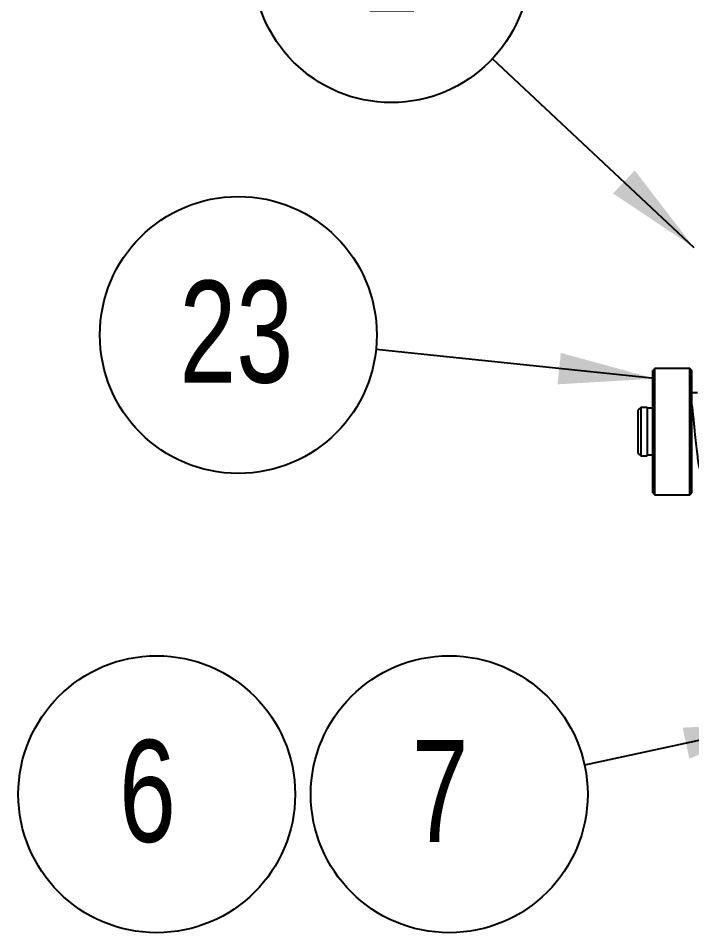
# Model space of a CAD drawing. Header units: millimetres. Extents: x 0 to 279, y 0 to 216.
# Drawn here: x 51.09 to 74.22, y 152.71 to 184.11 of the extents above; entities that cross this region are included whole.
import ezdxf

# ---------------------------------------------------------------- set-up
doc = ezdxf.new("R2010")
doc.units = ezdxf.units.MM
doc.layers.add('DIM', color=1, linetype='Continuous')
doc.styles.add('SLDTEXTSTYLE0', font='TXT', dxfattribs={"width": 0.75})
doc.dimstyles.new('SLDDIMSTYLE0', dxfattribs={"dimtxt": 0.18, "dimasz": 3.302, "dimexe": 0, "dimexo": 0.0625, "dimgap": 0, "dimtad": 0, "dimtih": 1, "dimtoh": 1, "dimdec": 0, "dimrnd": 1e-09, "dimzin": 0, "dimdsep": 46, "dimtxsty": 'Standard', "dimsah": 1, "dimcen": 0.09, "dimadec": 0, "dimazin": 0, "dimtfac": 3.302, "dimtdec": 0, "dimtofl": 0, "dimtmove": 0, "dimatfit": 3, "dimfxl": 0, "dimfrac": 2, "dimtolj": 1, "dimtzin": 0, "dimarcsym": 0})

# ---------------------------------------------------------------- blocks, each defined once
blk = doc.blocks.new('SW_NOTE_0')
at = {"layer": 'DIM', "color": 0}
blk.add_circle((1.293, 2.648), 4.755, dxfattribs=at)
at = {"layer": 'DIM', "color": 0, "insert": (0, 4.512), "char_height": 3.5, "attachment_point": 1, "style": 'SLDTEXTSTYLE0'}
blk.add_mtext('6', dxfattribs=at)
blk = doc.blocks.new('SW_NOTE_7')
at = {"layer": 'DIM', "color": 0}
blk.add_circle((-3.471, 3.251), 4.755, dxfattribs=at)
at = {"layer": 'DIM', "color": 0, "insert": (-3.506, 5.114), "char_height": 3.5, "attachment_point": 2, "style": 'SLDTEXTSTYLE0'}
blk.add_mtext('1', dxfattribs=at)
blk = doc.blocks.new('SW_NOTE_11')
at = {"layer": 'DIM', "color": 0}
blk.add_circle((-4.648, -1.004), 4.755, dxfattribs=at)
at = {"layer": 'DIM', "color": 0, "insert": (-5.941, 0.86), "char_height": 3.5, "attachment_point": 1, "style": 'SLDTEXTSTYLE0'}
blk.add_mtext('7', dxfattribs=at)
blk = doc.blocks.new('SW_NOTE_22')
at = {"layer": 'DIM', "color": 0}
blk.add_circle((-4.729, 0.496), 4.755, dxfattribs=at)
at = {"layer": 'DIM', "color": 0, "insert": (-4.8, 2.36), "char_height": 3.5, "attachment_point": 2, "style": 'SLDTEXTSTYLE0'}
blk.add_mtext('23', dxfattribs=at)

msp = doc.modelspace()

# ---------------------------------------------------------------- linework, layer by layer
at = {"color": 7, "linetype": 'Continuous', "lineweight": 25}
for p, q in [((72.949, 172.088), (72.882, 172.021)), ((74.149, 172.088), (72.949, 172.088)), ((72.949, 167.754), (72.949, 172.088)), ((74.216, 172.021), (74.149, 172.088)), ((74.149, 167.754), (74.149, 172.088)), ((72.882, 167.821), (72.882, 172.021)), ((74.216, 167.821), (74.216, 172.021)), ((74.413, 171.254), (74.216, 171.254)), ((72.466, 170.754), (72.382, 170.671)), ((72.382, 170.639), (72.382, 170.671)), ((72.382, 169.171), (72.382, 170.639)), ((72.691, 170.754), (72.466, 170.754)), ((72.466, 170.754), (72.466, 170.719)), ((72.466, 170.719), (72.466, 169.088)), ((72.691, 170.754), (72.691, 170.719)), ((72.882, 170.721), (72.691, 170.721)), ((72.691, 170.719), (72.691, 169.088)), ((72.382, 169.171), (72.466, 169.088)), ((72.466, 169.088), (72.691, 169.088)), ((72.691, 169.121), (72.882, 169.121)), ((72.882, 167.821), (72.949, 167.754)), ((72.949, 167.754), (74.149, 167.754)), ((74.149, 167.754), (74.216, 167.821))]:
    msp.add_line(p, q, dxfattribs=at)
msp.add_open_spline([(74.216, 170.838), (74.233, 170.701), (74.268, 170.434), (74.31, 169.954), (74.357, 169.513), (74.4, 169.14), (74.437, 168.838), (74.479, 168.649), (74.511, 168.566), (74.525, 168.589), (74.526, 168.59)], degree=3, knots=[0, 0, 0, 0, 0.163689, 0.32165, 0.4566, 0.591301, 0.720577, 0.853831, 0.995775, 1, 1, 1, 1], dxfattribs=at)

# ---------------------------------------------------------------- block references
at = {"layer": 'DIM'}
for name, p in [('SW_NOTE_7', (67.373, 182.723)), ('SW_NOTE_22', (63.374, 172.743)), ('SW_NOTE_0', (54.548, 154.82)), ('SW_NOTE_11', (70.536, 158.472))]:
    msp.add_blockref(name, p, dxfattribs=at)

# ---------------------------------------------------------------- leaders
for points in [[(74.299, 176.236), (67.373, 182.723)], [(72.949, 171.739), (63.374, 172.743)], [(77.247, 159.921), (70.536, 158.472)]]:
    msp.add_leader(points, dimstyle='SLDDIMSTYLE0', dxfattribs=at)

doc.saveas('drawing.dxf')
